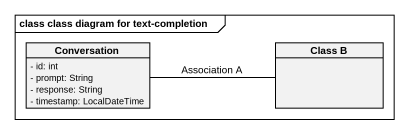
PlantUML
@startuml
mainframe class class diagram for text-completion
hide circle
hide empty members
skinparam classAttributeIconSize 0
class Conversation {
  - id: int
  - prompt: String
  - response: String
  - timestamp: LocalDateTime
}
class "Class B" as Class_B
Conversation -right- Class_B : Association A
@enduml
